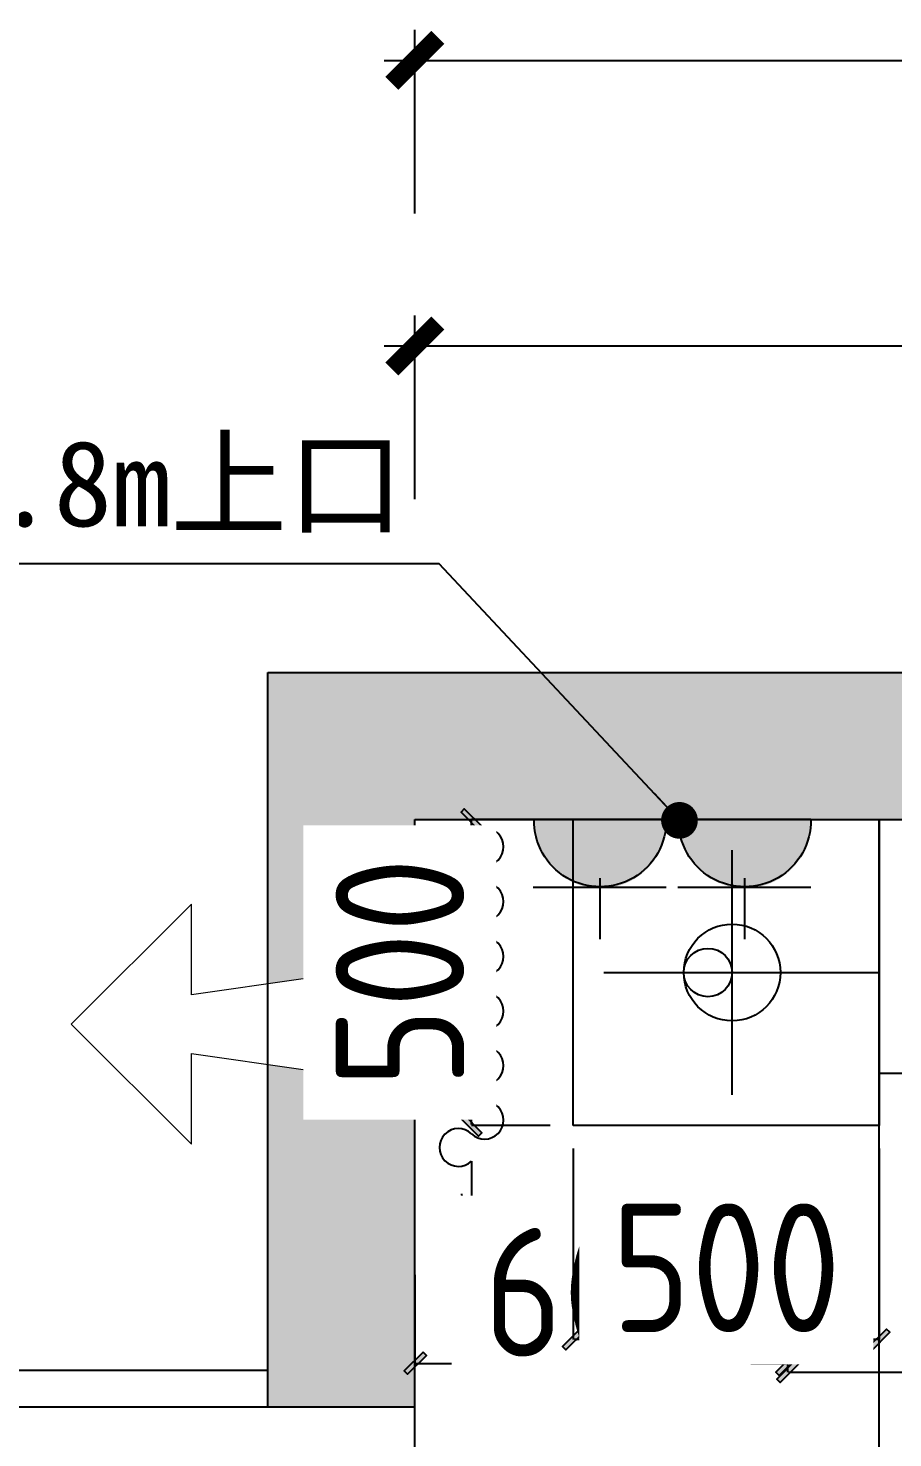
# Model space of a CAD drawing. Extents: x -74236 to 286982, y -14633 to 132816.
# Drawn here: x 116833 to 118246, y 113915 to 116217 of the extents above; entities that cross this region are included whole.
import ezdxf

# ---------------------------------------------------------------- set-up
doc = ezdxf.new("R2010")
doc.units = 0
doc.header["$LTSCALE"] = 10
doc.header["$MEASUREMENT"] = 0
doc.header["$PDSIZE"] = 5
for name, color, linetype in [('1活动家具', 4, 'Continuous'), ('8强弱电布置', 3, 'Continuous'), ('图框', 4, 'Continuous'), ('家具尺寸', 7, 'Continuous')]:
    doc.layers.add(name, color=color, linetype=linetype)
doc.styles.add('pw50', font='simhei.ttf', dxfattribs={"height": 100})
doc.styles.add('ROMANS', font='romans.shx', dxfattribs={"width": 0.7, "bigfont": 'hzdxf.shx'})
doc.styles.get("Standard").update_dxf_attribs({"font": 'gbenor.shx', "bigfont": 'gbcbig.shx'})
doc.dimstyles.new('TZ1-1', dxfattribs={"dimscale": 60, "dimtxt": 1.5, "dimasz": 1.5, "dimexe": 2, "dimexo": 1, "dimgap": 1, "dimtad": 1, "dimdec": 0, "dimrnd": 0.7, "dimzin": 0, "dimdsep": 46, "dimtxsty": 'ROMANS', "dimblk": 'ARCHTICK', "dimcen": 0, "dimdle": 2, "dimclrd": 250, "dimclre": 9, "dimclrt": 1, "dimadec": 0, "dimazin": 0, "dimtfac": 1, "dimtdec": 0, "dimtix": 1, "dimtmove": 2, "dimatfit": 3, "dimldrblk": 'DOT', "dimfxl": 1, "dimtolj": 1, "dimtzin": 0, "dimarcsym": 0})
doc.dimstyles.new('wl20', dxfattribs={"dimscale": 60, "dimtxt": 1.8, "dimasz": 0.03, "dimexe": 0, "dimexo": 0.625, "dimgap": 0.2, "dimtad": 1, "dimdec": 0, "dimrnd": 0.05, "dimdsep": 46, "dimtxsty": 'Standard', "dimblk": 'BZ', "dimcen": 0.06, "dimclrd": 127, "dimclre": 127, "dimclrt": 1, "dimadec": 0, "dimazin": 0, "dimtfac": 1, "dimtdec": 0, "dimtix": 1, "dimtmove": 2, "dimatfit": 3, "dimldrblk": 'jt', "dimfxl": 1, "dimtvp": 1, "dimtfill": 1, "dimtolj": 1, "dimtzin": 0, "dimarcsym": 0})

# ---------------------------------------------------------------- blocks, each defined once
blk = doc.blocks.new('_Dot')
at = {"color": 0, "linetype": 'ByBlock', "lineweight": -2}
blk.add_line((-0.5, 0), (-1, 0), dxfattribs=at)
at = {"color": 0, "linetype": 'ByBlock', "const_width": 0.5}
blk.add_lwpolyline([(-0.25, 0, 1), (0.25, 0, 1)], format="xyb", close=True, dxfattribs=at)
blk = doc.blocks.new('fdgfsz')
for points in [[(145772.2, 99117.6), (141642.2, 99117.6), (141642.2, 98609.1), (141882.2, 98643.3), (141882.2, 98877.6), (145772.2, 98877.6)], [(141882.2, 98443.3), (141642.2, 98477.4), (141642.2, 97917.6), (141882.2, 97917.6)]]:
    blk.add_hatch(color=8).paths.add_polyline_path(points)
at = {"color": 8}
for p, q in [((141882.2, 99867.6), (141882.2, 100167.6)), ((141832.2, 100117.6), (152702.2, 100117.6)), ((141882.2, 99400.9), (141882.2, 99700.9)), ((145302.2, 99650.9), (141832.2, 99650.9)), ((141642.2, 99117.6), (149582.2, 99117.6)), ((141642.2, 97917.6), (141642.2, 99117.6)), ((141882.2, 98877.6), (149342.2, 98877.6)), ((141882.2, 91197.6), (141882.2, 98877.6)), ((141642.2, 97977.6), (141142.2, 97977.6)), ((141882.2, 97917.6), (141202.2, 97917.6)), ((141882.2, 97917.6), (141642.2, 97917.6))]:
    blk.add_line(p, q, dxfattribs=at)
at = {"color": 8, "lineweight": 5}
for p, q in [((141517, 98739.3), (141320.8, 98543.3)), ((141517, 98591.3), (141517, 98739.3)), ((141882.2, 98643.3), (141517, 98591.3)), ((141320.8, 98543.3), (141517, 98347.3)), ((141517, 98347.3), (141517, 98495.3)), ((141517, 98495.3), (141882.2, 98443.3))]:
    blk.add_line(p, q, dxfattribs=at)
at = {"color": 8, "linetype": 'ByBlock', "const_width": 30}
for points in [[(141919.7, 100155.1), (141844.7, 100080.1)], [(141919.7, 99688.4), (141844.7, 99613.4)]]:
    blk.add_lwpolyline(points, dxfattribs=at)
at = {"layer": '1活动家具', "color": 8}
for p, q in [((142141, 98877.6), (142641, 98877.6)), ((142141, 98377.6), (142141, 98877.6)), ((142641, 96777.6), (142641, 98877.6)), ((142641, 98877.6), (144441, 98877.6)), ((142641, 98877.6), (142641, 98377.6)), ((142400.6, 98427.6), (142400.6, 98827.6)), ((142191, 98627.6), (142641, 98627.6)), ((142321.6, 98627.6), (142400.6, 98627.6)), ((144440.6, 98462.5), (142641, 98462.5)), ((142641, 98377.6), (142141, 98377.6)), ((141974.7, 98319.6), (141974.7, 98126.4)), ((141974.7, 98126.4), (141958.9, 98265.9))]:
    blk.add_line(p, q, dxfattribs=at)
for centre, radius in [((142400.6, 98627.6), 79), ((142361.1, 98627.6), 39.5)]:
    blk.add_circle(centre, radius, dxfattribs=at)
for centre, radius, start, end in [((141953.2, 98877.6), 30.9, 270, 313.9385), ((141996.2, 98833.1), 30.9, 226.0615, 133.9385), ((141953.2, 98788.6), 30.9, 46.0615, 313.9385), ((141995.9, 98743.4), 31.2, 227.243, 132.757), ((141953.2, 98698.2), 30.9, 46.0615, 313.9385), ((141996.2, 98653.7), 30.9, 226.0615, 133.9385), ((141953.2, 98609.1), 30.9, 46.0615, 313.9385), ((141996.2, 98564.6), 30.9, 226.0615, 133.9385), ((141953.2, 98520), 30.9, 46.0615, 313.9385), ((141996.2, 98475.5), 30.9, 226.0615, 133.9385), ((141953.2, 98431), 30.9, 46.0615, 313.9385), ((141996.2, 98386.4), 30.9, 226.0615, 133.9385), ((141953.2, 98341.9), 30.9, 46.0615, 313.9385)]:
    blk.add_arc(centre, radius, start, end, dxfattribs=at)
blk = doc.blocks.new('wsreyhurj')
at = {"layer": '8强弱电布置'}
blk.add_hatch(color=256, dxfattribs=at).paths.add_polyline_path([(3424.5, -572418.9), (3100.4, -572418.9, -1.018497)])
for p, q in [((3261.4, -572278.6), (3261.4, -572129.2)), ((3424, -572255.9), (3098, -572255.9)), ((3423.9, -572422.6), (3099.9, -572422.6))]:
    blk.add_line(p, q, dxfattribs=at)
blk.add_arc((3261.9, -572419.7), 162, 358.95, 181.05, dxfattribs=at)
blk = doc.blocks.new('BZ')
at = {"layer": '图框', "linetype": 'Continuous'}
blk.add_hatch(color=2, dxfattribs=at).paths.add_polyline_path([(9.6, 6.5), (6.6, 9.4), (-10.5, -7.5), (-7.4, -10.7)])
blk.add_lwpolyline([(-7.4, -10.7), (9.6, 6.5), (6.6, 9.4), (-10.5, -7.5), (-7.4, -10.7)], dxfattribs=at)
blk = doc.blocks.new('*D481')
at = {"layer": '8强弱电布置', "color": 127, "lineweight": -2, "transparency": 16777216}
for p, q in [((117465, 114181), (117465, 114035.4)), ((118073.8, 114181), (118073.8, 114035.4)), ((118072, 114035.4), (117466.8, 114035.4))]:
    blk.add_line(p, q, dxfattribs=at)
at = {"layer": 'Defpoints', "color": 0, "transparency": 16777216}
for p in [(117465, 114218.5), (118073.8, 114218.5), (117465, 114035.4)]:
    blk.add_point(p, dxfattribs=at)
at = {"layer": '8强弱电布置', "color": 127, "lineweight": -2, "transparency": 16777216, "xscale": 1.8, "yscale": 1.8, "zscale": 1.8, "rotation": 180}
blk.add_blockref('BZ', (117465, 114035.4), dxfattribs=at)
at = {"layer": '8强弱电布置', "color": 127, "lineweight": -2, "transparency": 16777216, "xscale": 1.8, "yscale": 1.8, "zscale": 1.8}
blk.add_blockref('BZ', (118073.8, 114035.4), dxfattribs=at)
at = {"layer": '8强弱电布置', "color": 1, "transparency": 16777216, "insert": (117769.4, 114152.4), "char_height": 210, "attachment_point": 5, "bg_fill": 3, "box_fill_scale": 1.25, "bg_fill_color": 256, "bg_fill_true_color": 13158600, "bg_fill_transparency": 0}
blk.add_mtext('\\A1;609', dxfattribs=at)
blk = doc.blocks.new('jt')
at = {"layer": '图框', "linetype": 'Continuous'}
blk.add_hatch(color=2, dxfattribs=at).paths.add_polyline_path([(-22, 17.7), (-16.7, 22.2), (0, 0), (-16.7, -22), (-22, -17.6), (-5.7, 0)])
blk.add_lwpolyline([(-22, 17.7), (-16.7, 22.2), (0, 0), (-16.7, -22), (-22, -17.6), (-5.7, 0), (-22, 17.7)], dxfattribs=at)
blk = doc.blocks.new('*D482')
at = {"layer": '8强弱电布置', "color": 127, "lineweight": -2, "transparency": 16777216}
for p, q in [((118073.8, 114143.5), (118073.8, 114022)), ((120173.8, 114143.5), (120173.8, 114022)), ((118075.6, 114022), (120172, 114022))]:
    blk.add_line(p, q, dxfattribs=at)
at = {"layer": 'Defpoints', "color": 0, "transparency": 16777216}
for p in [(118073.8, 114181), (120173.8, 114181), (120173.8, 114022)]:
    blk.add_point(p, dxfattribs=at)
at = {"layer": '8强弱电布置', "color": 127, "lineweight": -2, "transparency": 16777216, "xscale": 1.8, "yscale": 1.8, "zscale": 1.8, "rotation": 180}
blk.add_blockref('BZ', (118073.8, 114022), dxfattribs=at)
at = {"layer": '8强弱电布置', "color": 127, "lineweight": -2, "transparency": 16777216, "xscale": 1.8, "yscale": 1.8, "zscale": 1.8}
blk.add_blockref('BZ', (120173.8, 114022), dxfattribs=at)
at = {"layer": '8强弱电布置', "color": 1, "transparency": 16777216, "insert": (119123.8, 114139), "char_height": 210, "attachment_point": 5, "bg_fill": 3, "box_fill_scale": 1.25, "bg_fill_color": 256, "bg_fill_true_color": 13158600, "bg_fill_transparency": 0}
blk.add_mtext('\\A1;2100', dxfattribs=at)
blk = doc.blocks.new('*D563')
at = {"layer": 'Defpoints', "color": 0, "transparency": 16777216}
for p in [(117723.8, 114424.6), (118223.8, 114424.6)]:
    blk.add_point(p, dxfattribs=at)
at = {"layer": '家具尺寸', "color": 127, "lineweight": -2, "transparency": 16777216}
for p, q in [((117723.8, 114387.1), (117723.8, 114075.3)), ((118223.8, 114387.1), (118223.8, 114075.3)), ((118222, 114075.3), (117725.6, 114075.3))]:
    blk.add_line(p, q, dxfattribs=at)
at = {"layer": '家具尺寸', "color": 127, "lineweight": -2, "transparency": 16777216, "xscale": 1.8, "yscale": 1.8, "zscale": 1.8, "rotation": 180}
blk.add_blockref('BZ', (117723.8, 114075.3), dxfattribs=at)
at = {"layer": '家具尺寸', "color": 127, "lineweight": -2, "transparency": 16777216, "xscale": 1.8, "yscale": 1.8, "zscale": 1.8}
blk.add_blockref('BZ', (118223.8, 114075.3), dxfattribs=at)
at = {"layer": '家具尺寸', "color": 1, "transparency": 16777216, "insert": (117973.8, 114192.3), "char_height": 210, "attachment_point": 5, "bg_fill": 3, "box_fill_scale": 1.25, "bg_fill_color": 256, "bg_fill_true_color": 13158600, "bg_fill_transparency": 0}
blk.add_mtext('\\A1;500', dxfattribs=at)
at = {"layer": 'Defpoints', "color": 0, "transparency": 16777216}
blk.add_point((117723.8, 114075.3), dxfattribs=at)
blk = doc.blocks.new('*D564')
at = {"layer": 'Defpoints', "color": 0, "transparency": 16777216}
for p in [(117723.8, 114924.6), (117723.8, 114424.6)]:
    blk.add_point(p, dxfattribs=at)
at = {"layer": '家具尺寸', "color": 127, "lineweight": -2, "transparency": 16777216}
for p, q in [((117686.3, 114924.6), (117557.5, 114924.6)), ((117557.5, 114426.4), (117557.5, 114922.8)), ((117686.3, 114424.6), (117557.5, 114424.6))]:
    blk.add_line(p, q, dxfattribs=at)
at = {"layer": '家具尺寸', "color": 127, "lineweight": -2, "transparency": 16777216, "xscale": 1.8, "yscale": 1.8, "zscale": 1.8}
for p, rotation in [((117557.5, 114924.6), 90), ((117557.5, 114424.6), 270)]:
    blk.add_blockref('BZ', p, dxfattribs=dict(at, rotation=rotation))
at = {"layer": '家具尺寸', "color": 1, "transparency": 16777216, "insert": (117440.5, 114674.6), "char_height": 210, "attachment_point": 5, "rotation": 90, "bg_fill": 3, "box_fill_scale": 1.25, "bg_fill_color": 256, "bg_fill_true_color": 13158600, "bg_fill_transparency": 0}
blk.add_mtext('\\A1;500', dxfattribs=at)
at = {"layer": 'Defpoints', "color": 0, "transparency": 16777216}
blk.add_point((117557.5, 114924.6), dxfattribs=at)

msp = doc.modelspace()

# ---------------------------------------------------------------- block references
at = {"color": 253}
msp.add_blockref('fdgfsz', (-24417.2, 16047), dxfattribs=at)
at = {"layer": '8强弱电布置', "xscale": -0.6666666666023958, "yscale": 0.6666666666023958, "zscale": 0.6666666666023958, "rotation": 180}
for p in [(115593.1, -266690.5), (115829.4, -266690.5)]:
    msp.add_blockref('wsreyhurj', p, dxfattribs=at)

# ---------------------------------------------------------------- texts
at = {"layer": '8强弱电布置', "color": 1, "insert": (117447.4, 115543.6), "char_height": 140, "width": 1004.632, "attachment_point": 3, "style": 'pw50'}
msp.add_mtext('H=0.8m上口', dxfattribs=at)

# ---------------------------------------------------------------- leaders
at = {"layer": '8强弱电布置'}
msp.add_leader([(117897.4, 114923.1), (117504.8, 115342.4), (116473.3, 115342.4)], dimstyle='TZ1-1', override={"dimasz": 1, "dimtad": 0, "dimfxl": 300, "dimfxlon": 1}, dxfattribs=at)

# ---------------------------------------------------------------- next in the draw order: dimensions: what is measured, and where the dimension line sits
at = {"layer": '8强弱电布置', "color": 253}
dim = msp.add_linear_dim(base=(117465, 114035.4), p1=(118073.8, 114218.5), p2=(117465, 114218.5), dimstyle='wl20', override={"dimtxt": 3.5, "dimfxl": 300, "dimfxlon": 1, "dimarcsym": 1}, dxfattribs=at)
dim.commit()
dim.dimension.update_dxf_attribs({"geometry": '*D481', "text_midpoint": (117769.4, 114152.4)})

# ---------------------------------------------------------------- next in the draw order: dimensions: what is measured, and where the dimension line sits
dim = msp.add_linear_dim(base=(120173.8, 114022), p1=(118073.8, 114181), p2=(120173.8, 114181), dimstyle='wl20', override={"dimtxt": 3.5, "dimfxl": 300, "dimfxlon": 1, "dimarcsym": 1}, dxfattribs=at)
dim.commit()
dim.dimension.update_dxf_attribs({"geometry": '*D482', "text_midpoint": (119123.8, 114139)})

# ---------------------------------------------------------------- next in the draw order: dimensions: what is measured, and where the dimension line sits
at = {"layer": '家具尺寸', "color": 6}
dim = msp.add_linear_dim(base=(117723.8, 114075.3), p1=(118223.8, 114424.6), p2=(117723.8, 114424.6), dimstyle='wl20', override={"dimtxt": 3.5, "dimfxl": 300, "dimfxlon": 1, "dimarcsym": 1}, dxfattribs=at)
dim.commit()
dim.dimension.update_dxf_attribs({"geometry": '*D563', "text_midpoint": (117973.8, 114192.3)})

# ---------------------------------------------------------------- next in the draw order: dimensions: what is measured, and where the dimension line sits
dim = msp.add_linear_dim(base=(117557.5, 114924.6), p1=(117723.8, 114424.6), p2=(117723.8, 114924.6), angle=90, dimstyle='wl20', override={"dimtxt": 3.5, "dimfxl": 300, "dimfxlon": 1, "dimarcsym": 1}, dxfattribs=at)
dim.commit()
dim.dimension.update_dxf_attribs({"geometry": '*D564', "text_midpoint": (117440.5, 114674.6)})

doc.saveas('drawing.dxf')
